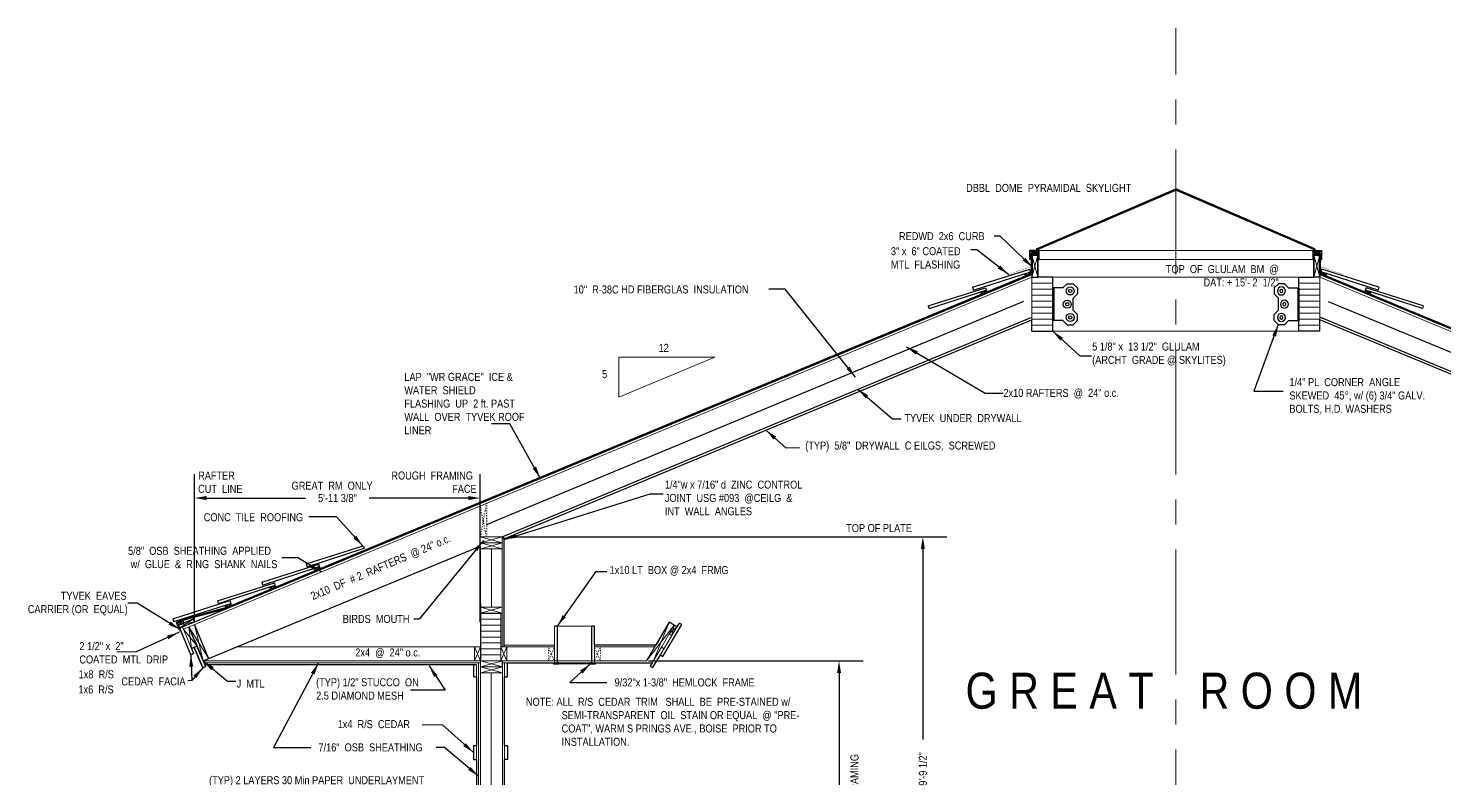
# Model space of a CAD drawing. Extents: x 1662 to 3024, y -14186 to -10515.
# Drawn here: x 1935.7 to 2289.6, y -13960.5 to -13772.8 of the extents above; entities that cross this region are included whole.
import ezdxf

# ---------------------------------------------------------------- set-up
doc = ezdxf.new("R2010")
doc.units = 0
doc.header["$LTSCALE"] = 50
doc.header["$MEASUREMENT"] = 0
doc.linetypes.add('CENTER', pattern=[2, 1.25, -0.25, 0.25, -0.25])
doc.linetypes.add('DOT2', pattern=[0.125, 0, -0.125])
doc.layers.get('0').update_dxf_attribs({"linetype": 'CONTINUOUS'})
for name, color, linetype in [('ALTERNATE_TRUSS', 6, 'CONTINUOUS'), ('CONCRETE', 7, 'CONTINUOUS'), ('DECK_FRAMING', 4, 'CONTINUOUS'), ('DRYWALL', 7, 'CONTINUOUS'), ('FINFRAMING', 4, 'CONTINUOUS'), ('FLOOR_FRAMING', 3, 'CONTINUOUS'), ('INSULATION', 30, 'CONTINUOUS'), ('INT TRIM', 43, 'CONTINUOUS'), ('LOWER_TRUSS_DESIGN', 7, 'CONTINUOUS'), ('METAL_ROOFING', 7, 'CONTINUOUS'), ('PAINTER DIM', 3, 'CONTINUOUS'), ('ROOF_FRAMING', 7, 'CONTINUOUS'), ('ROOFING', 7, 'CONTINUOUS'), ('SKYLITE', 4, 'CONTINUOUS'), ('TEXT', 250, 'CONTINUOUS'), ('WALL_FRAMING', 2, 'CONTINUOUS')]:
    doc.layers.add(name, color=color, linetype=linetype)
doc.layers.get('0').off()
doc.styles.add('ARCHENT', font='technical.ttf', dxfattribs={"height": 2})
doc.linetypes.add('BATTING', pattern='A,0.0001,-0.1,[134,ltypeshp.shx,S=0.1,R=0,X=-0.1,Y=0],-0.2,[134,ltypeshp.shx,S=0.1,R=180,X=0.1,Y=0],-0.1', length=0.4001)
doc.dimstyles.new('ARCHENTLTD', dxfattribs={"dimtxt": 2, "dimasz": 3, "dimexe": 6, "dimexo": 3, "dimgap": 2, "dimtad": 0, "dimdec": 3, "dimzin": 1, "dimdsep": 46, "dimlunit": 4, "dimtxsty": 'ARCHENT', "dimcen": 2, "dimadec": 0, "dimazin": 0, "dimtfac": 1, "dimtdec": 3, "dimtofl": 0, "dimtmove": 0, "dimatfit": 3, "dimfxl": 1, "dimfrac": 2, "dimtolj": 1, "dimtzin": 0, "dimarcsym": 0})

# ---------------------------------------------------------------- blocks, each defined once
blk = doc.blocks.new('187ORNBKTLARGE')
for p, q in [((14.47, 9.81), (15.53, 10.88)), ((15.53, 10.88), (17.03, 10.88)), ((17.03, 10.88), (18.09, 9.81)), ((11.91, 9.81), (11.91, 1.69)), ((14.47, 9.81), (11.91, 9.81)), ((12.16, 9.81), (12.16, 1.69)), ((18.09, 8.31), (17.03, 7.25)), ((17.03, 4.25), (17.03, 7.25)), ((18.09, 9.81), (18.09, 8.31)), ((18.09, 3.19), (17.03, 4.25)), ((14.47, 1.69), (11.91, 1.69)), ((14.47, 1.69), (15.53, 0.63)), ((15.53, 0.63), (17.03, 0.63)), ((17.03, 0.63), (18.09, 1.69)), ((18.09, 1.69), (18.09, 3.19))]:
    blk.add_line(p, q)
for centre, radius in [((16.28, 9.06), 1), ((16.28, 9.06), 0.406), ((15.53, 5.75), 1), ((15.53, 5.75), 0.406), ((16.28, 2.44), 1), ((16.28, 2.44), 0.406)]:
    blk.add_circle(centre, radius)
blk = doc.blocks.new('*D169')
at = {"layer": 'PAINTER DIM', "color": 0, "lineweight": -2, "ltscale": 0.25}
for p, q in [((2090.65, -13931.04), (2144.28, -13931.04)), ((2138.28, -13934.04), (2138.28, -13966.35)), ((2138.28, -14013.07), (2138.28, -13980.77)), ((2092.09, -14016.07), (2144.28, -14016.07))]:
    blk.add_line(p, q, dxfattribs=at)
at = {"layer": 'PAINTER DIM', "color": 0, "lineweight": 9, "ltscale": 0.25}
for points in [[(2137.78, -13934.04), (2138.78, -13934.04), (2138.28, -13931.04)], [(2137.78, -14013.07), (2138.78, -14013.07), (2138.28, -14016.07)]]:
    blk.add_solid(points, dxfattribs=at)
at = {"layer": 'PAINTER DIM', "color": 0, "lineweight": 9, "ltscale": 0.25, "insert": (2138.28, -13973.56), "char_height": 2, "attachment_point": 5, "rotation": 90, "style": 'ARCHENT'}
blk.add_mtext('\\A1;7\'-2 1/2"', dxfattribs=at)
blk = doc.blocks.new('*D178')
at = {"layer": 'CONCRETE', "color": 0, "lineweight": -2, "ltscale": 0.25}
for p, q in [((1977.25, -13921.43), (1977.25, -13884.3)), ((2048.65, -13921.37), (2048.65, -13884.3)), ((1980.25, -13890.3), (2005, -13890.3)), ((2045.65, -13890.3), (2020.91, -13890.3))]:
    blk.add_line(p, q, dxfattribs=at)
at = {"layer": 'CONCRETE', "color": 0, "lineweight": 9, "ltscale": 0.25}
for points in [[(1980.25, -13889.8), (1980.25, -13890.8), (1977.25, -13890.3)], [(2045.65, -13889.8), (2045.65, -13890.8), (2048.65, -13890.3)]]:
    blk.add_solid(points, dxfattribs=at)
at = {"layer": 'CONCRETE', "color": 0, "lineweight": 9, "ltscale": 0.25, "insert": (2012.95, -13890.3), "char_height": 2, "attachment_point": 5, "style": 'ARCHENT'}
blk.add_mtext('\\A1;5\'-11 3/8"', dxfattribs=at)
blk = doc.blocks.new('*D183')
at = {"layer": 'PAINTER DIM', "color": 0, "lineweight": -2, "ltscale": 0.25}
for p, q in [((2057.15, -13900.01), (2165.22, -13900.01)), ((2159.22, -13903.01), (2159.22, -13950.67)), ((2159.22, -14013.04), (2159.22, -13965.39)), ((2057.18, -14016.04), (2165.22, -14016.04))]:
    blk.add_line(p, q, dxfattribs=at)
at = {"layer": 'PAINTER DIM', "color": 0, "lineweight": 9, "ltscale": 0.25}
for points in [[(2158.72, -13903.01), (2159.72, -13903.01), (2159.22, -13900.01)], [(2158.72, -14013.04), (2159.72, -14013.04), (2159.22, -14016.04)]]:
    blk.add_solid(points, dxfattribs=at)
at = {"layer": 'PAINTER DIM', "color": 0, "lineweight": 9, "ltscale": 0.25, "insert": (2159.22, -13958.03), "char_height": 2, "attachment_point": 5, "rotation": 90, "style": 'ARCHENT'}
blk.add_mtext('\\A1;9\'-9 1/2"', dxfattribs=at)

msp = doc.modelspace()

# ---------------------------------------------------------------- linework, layer by layer
at = {"layer": 'ALTERNATE_TRUSS', "color": 7, "linetype": 'Continuous', "ltscale": 0.25}
for p, q in [((2186.4055, -13835.0854), (2187.9055, -13835.0854)), ((2258.4055, -13835.0854), (2256.9055, -13835.0854))]:
    msp.add_line(p, q, dxfattribs=at)
at = {"layer": 'CONCRETE', "color": 7, "linetype": 'Continuous', "lineweight": 30, "ltscale": 0.125}
for p, q in [((2187.9055, -13829.5854), (2186.4055, -13829.5854)), ((2187.9055, -13835.0854), (2187.9055, -13829.5854)), ((2256.9055, -13835.0854), (2256.9055, -13829.5854)), ((2256.9055, -13829.5854), (2258.4055, -13829.5854)), ((2191.6555, -13835.0854), (2187.9055, -13835.0854)), ((2191.6532, -13837.7747), (2191.6555, -13835.0854)), ((2253.1578, -13845.896), (2253.1555, -13835.0854)), ((2253.1555, -13835.0854), (2256.9055, -13835.0854)), ((2191.6555, -13848.5854), (2191.6555, -13837.7747)), ((2054.7819, -13900.4263), (2186.4055, -13845.7736)), ((2186.4055, -13848.5854), (2186.4055, -13845.7736)), ((2253.1555, -13848.5854), (2253.1555, -13845.896)), ((2390.0292, -13900.4263), (2258.4055, -13845.7736)), ((2258.4055, -13848.5854), (2258.4055, -13845.7736)), ((2186.4055, -13848.5854), (2191.6555, -13848.5854)), ((2258.4055, -13848.5854), (2253.1555, -13848.5854)), ((2054.154, -13900.2279), (2054.3403, -13900.0529)), ((2054.654, -13900.6594), (2054.154, -13900.2279)), ((2054.3403, -13900.0529), (2054.7819, -13900.4263)), ((2054.5644, -13900.3286), (2054.5644, -13900.3286)), ((2054.647, -13927.5443), (2054.647, -13900.6534)), ((1976.3264, -13929.4822), (1973.6743, -13923.0744)), ((2067.897, -13922.2947), (2067.147, -13922.2947)), ((2067.897, -13931.5443), (2067.897, -13922.2947)), ((2077.147, -13922.2947), (2076.397, -13922.2947)), ((2076.397, -13922.2947), (2076.397, -13931.5443)), ((2077.147, -13927.0447), (2077.147, -13922.2947)), ((2095.8283, -13921.3349), (2092.4867, -13927.0447)), ((2094.2766, -13929.915), (2098.9663, -13921.9422)), ((2097.7803, -13922.4792), (2095.8283, -13921.3349)), ((2098.3198, -13921.562), (2097.7803, -13922.4792)), ((2098.9663, -13921.9422), (2098.3198, -13921.562)), ((1977.1869, -13927.636), (1976.4911, -13927.9249)), ((1979.3079, -13932.7124), (1977.1869, -13927.636)), ((2092.4867, -13927.0447), (2077.147, -13927.0447)), ((1977.022, -13929.1916), (1976.3301, -13929.4807)), ((1976.4911, -13927.9249), (1977.022, -13929.1916)), ((2091.7617, -13932.7113), (2093.6301, -13929.5348)), ((2093.6301, -13929.5348), (2094.2766, -13929.915)), ((1979.9893, -13932.4277), (1979.3079, -13932.7124)), ((2047.723, -13932.0443), (1979.8299, -13932.0443)), ((1979.8591, -13932.1146), (1979.9893, -13932.4277)), ((2047.0141, -13935.0441), (2047.0132, -13932.0443)), ((2055.4107, -13935.0439), (2055.4098, -13931.5441)), ((2055.4098, -13931.5441), (2066.8969, -13931.5443)), ((2066.8969, -13931.5443), (2066.8969, -13931.7874)), ((2066.8969, -13931.7874), (2068.1469, -13931.7874)), ((2068.1469, -13931.5443), (2067.897, -13931.5443)), ((2068.1469, -13931.7874), (2068.1469, -13931.5443)), ((2076.397, -13931.5443), (2076.1471, -13931.5374)), ((2076.1471, -13931.5374), (2076.1471, -13931.7874)), ((2076.1471, -13931.7874), (2077.3971, -13931.7874)), ((2077.3971, -13931.7874), (2077.3971, -13931.5443)), ((2077.3971, -13931.5443), (2091.5913, -13931.5443)), ((2091.5913, -13931.5443), (2091.1269, -13932.3379)), ((2091.1269, -13932.3379), (2091.7617, -13932.7113)), ((2047.0141, -13935.0441), (2047.723, -13935.0439)), ((2047.7238, -13935.0439), (2047.723, -13952.1857)), ((2054.7019, -13935.0441), (2055.4107, -13935.0439)), ((2047.723, -13955.6857), (2047.723, -14016.1363))]:
    msp.add_line(p, q, dxfattribs=at)
at = {"layer": 'CONCRETE', "color": 7, "linetype": 'Continuous', "lineweight": 9, "ltscale": 0.125}
for p, q in [((2191.9055, -13837.7747), (2191.6555, -13837.7747)), ((2191.9055, -13845.896), (2191.9055, -13837.7747)), ((2252.9055, -13845.896), (2252.9055, -13837.7747)), ((2252.9055, -13837.7747), (2253.1555, -13837.7747)), ((2191.6555, -13845.896), (2191.9055, -13845.896)), ((2253.1555, -13845.896), (2252.9055, -13845.896))]:
    msp.add_line(p, q, dxfattribs=at)
at = {"layer": 'CONCRETE', "color": 3, "lineweight": 9, "ltscale": 0.25}
for p, q in [((2083.2281, -13855.0803), (2083.2281, -13865.0803)), ((2083.2281, -13855.0803), (2107.2281, -13855.0803)), ((2107.2281, -13855.0803), (2083.2281, -13865.0803))]:
    msp.add_line(p, q, dxfattribs=at)
at = {"layer": 'CONCRETE', "color": 7, "linetype": 'Continuous', "lineweight": 20, "ltscale": 0.125}
msp.add_line((2047.723, -13952.1857), (2047.723, -13955.6857), dxfattribs=at)
at = {"layer": 'DECK_FRAMING', "color": 7, "linetype": 'Continuous', "lineweight": 20, "ltscale": 0.5}
for p, q in [((2067.147, -13922.2947), (2067.147, -13931.5443)), ((2067.897, -13922.2947), (2067.897, -13931.5443)), ((2076.397, -13922.2947), (2076.397, -13931.5443)), ((2077.147, -13922.2947), (2077.147, -13931.5443)), ((2095.8283, -13921.3349), (2097.1229, -13922.0925)), ((2095.8553, -13924.2474), (2096.5128, -13924.6341)), ((2097.1229, -13922.0925), (2097.7803, -13922.4792)), ((2098.3198, -13921.562), (2098.9663, -13921.9422)), ((2094.5433, -13927.9824), (2093.8972, -13927.6043)), ((2093.6301, -13929.5348), (2094.2766, -13929.915)), ((2066.8969, -13931.7874), (2066.8969, -13931.5443)), ((2068.1469, -13931.7874), (2066.8969, -13931.7874)), ((2068.1469, -13931.5443), (2067.897, -13931.5443)), ((2068.1469, -13931.5374), (2068.1469, -13931.7874)), ((2076.1471, -13931.5374), (2076.1471, -13931.7874)), ((2076.397, -13931.5443), (2076.1471, -13931.5443)), ((2076.1471, -13931.7874), (2077.3971, -13931.7874)), ((2077.3971, -13931.7874), (2077.3971, -13931.5443))]:
    msp.add_line(p, q, dxfattribs=at)
at = {"layer": 'DECK_FRAMING', "color": 7, "linetype": 'Continuous', "lineweight": 20, "ltscale": 0.125}
for p, q in [((2090.1459, -13931.0443), (2095.8283, -13921.3349)), ((2094.055, -13927.3346), (2097.1229, -13922.0925)), ((2091.1269, -13932.3379), (2094.055, -13927.3346))]:
    msp.add_line(p, q, dxfattribs=at)
at = {"layer": 'DECK_FRAMING', "color": 7, "linetype": 'Continuous', "lineweight": 9, "ltscale": 0.125}
for p, q in [((2097.1229, -13922.0925), (2090.1459, -13931.0443)), ((2091.8839, -13931.0443), (2095.8283, -13921.3349))]:
    msp.add_line(p, q, dxfattribs=at)
at = {"layer": 'DECK_FRAMING', "color": 7, "linetype": 'Continuous', "lineweight": 20, "ltscale": 0.25}
for p, q in [((2098.3198, -13921.562), (2091.7617, -13932.7113)), ((2098.9663, -13921.9422), (2094.2766, -13929.915)), ((2090.1459, -13931.0443), (2054.1459, -13931.0443)), ((2067.147, -13931.5443), (2054.1605, -13931.5443)), ((2081.7521, -13931.5443), (2077.147, -13931.5443)), ((2091.7617, -13932.7113), (2091.1268, -13932.3378))]:
    msp.add_line(p, q, dxfattribs=at)
at = {"layer": 'DECK_FRAMING', "color": 7, "linetype": 'Continuous', "lineweight": 9, "ltscale": 1.5}
for p, q in [((2053.7864, -13931.0443), (2055.2858, -13927.5443)), ((2053.7864, -13927.5443), (2055.2858, -13931.0443))]:
    msp.add_line(p, q, dxfattribs=at)
at = {"layer": 'DECK_FRAMING', "color": 7, "linetype": 'Continuous', "lineweight": 20}
for p, q in [((2067.147, -13927.5443), (2053.7864, -13927.5443)), ((2092.1942, -13927.5443), (2077.147, -13927.5443))]:
    msp.add_line(p, q, dxfattribs=at)
at = {"layer": 'DECK_FRAMING', "color": 7, "linetype": 'Continuous', "lineweight": 20, "ltscale": 1.5}
for p, q in [((2054.647, -13927.0447), (2067.147, -13927.0447)), ((2055.2858, -13927.5443), (2055.2858, -13931.0443)), ((2077.147, -13927.0447), (2082.6475, -13927.0447))]:
    msp.add_line(p, q, dxfattribs=at)
at = {"layer": 'DECK_FRAMING', "color": 7, "linetype": 'DOT2', "lineweight": 9, "ltscale": 0.05}
for p, q in [((2067.147, -13927.5443), (2065.6476, -13931.0443)), ((2067.147, -13931.0443), (2065.6476, -13927.5443)), ((2077.147, -13931.0443), (2078.6464, -13927.5443)), ((2077.147, -13927.5443), (2078.6464, -13931.0443))]:
    msp.add_line(p, q, dxfattribs=at)
at = {"layer": 'DECK_FRAMING', "color": 7, "linetype": 'DOT2', "lineweight": 15, "ltscale": 0.05}
for p, q in [((2065.6476, -13927.5443), (2065.6476, -13931.0443)), ((2078.6464, -13927.5443), (2078.6464, -13931.0443))]:
    msp.add_line(p, q, dxfattribs=at)
at = {"layer": 'DECK_FRAMING', "color": 7, "linetype": 'Continuous', "lineweight": 9, "ltscale": 0.5}
for p, q in [((2067.147, -13931.5443), (2067.897, -13931.5443)), ((2077.147, -13931.5443), (2076.397, -13931.5443))]:
    msp.add_line(p, q, dxfattribs=at)
at = {"layer": 'DRYWALL', "color": 7, "linetype": 'Continuous', "lineweight": 20, "ltscale": 0.5}
msp.add_line((2054.154, -13900.2279), (2054.654, -13900.6594), dxfattribs=at)
at = {"layer": 'DRYWALL', "color": 7, "linetype": 'Continuous', "lineweight": 20, "ltscale": 1.5}
msp.add_line((2054.647, -13927.0447), (2054.647, -13903.85), dxfattribs=at)
at = {"layer": 'FINFRAMING', "color": 7, "linetype": 'Continuous', "lineweight": 9, "ltscale": 0.5}
for p, q in [((2067.147, -13927.0447), (2067.147, -13931.5443)), ((2077.147, -13927.0447), (2077.147, -13931.5443))]:
    msp.add_line(p, q, dxfattribs=at)
at = {"layer": 'FINFRAMING', "color": 7, "linetype": 'Continuous', "lineweight": 30, "ltscale": 0.125}
for p, q in [((2054.7102, -13952.1857), (2054.7019, -13935.0441)), ((2054.6808, -14016.0684), (2054.7102, -13955.6857))]:
    msp.add_line(p, q, dxfattribs=at)
at = {"layer": 'FINFRAMING', "color": 7, "linetype": 'Continuous', "lineweight": 30, "ltscale": 0.25}
for p, q in [((2046.973, -13952.1857), (2046.973, -13955.6857)), ((2046.973, -13952.1857), (2047.723, -13952.1857)), ((2054.7102, -13952.1857), (2055.4602, -13952.1857)), ((2055.4602, -13952.1857), (2055.4602, -13955.6857)), ((2046.973, -13955.6857), (2047.723, -13955.6857)), ((2055.4602, -13955.6857), (2054.7102, -13955.6857))]:
    msp.add_line(p, q, dxfattribs=at)
at = {"layer": 'FLOOR_FRAMING', "color": 7, "linetype": 'Continuous'}
msp.add_line((2048.6614, -13919.0443), (2054.147, -13919.0443), dxfattribs=at)
at = {"layer": 'FLOOR_FRAMING', "color": 7, "linetype": 'Continuous', "lineweight": 9}
for p, q in [((2048.6614, -13920.5443), (2053.7864, -13920.5443)), ((2048.6614, -13922.0443), (2053.7864, -13922.0443)), ((2048.6614, -13923.5443), (2053.7864, -13923.5443)), ((2048.6614, -13925.0443), (2053.7864, -13925.0443)), ((2048.6614, -13926.5443), (2053.7864, -13926.5443)), ((2048.6614, -13928.0443), (2053.7864, -13928.0443)), ((2048.6614, -13929.5443), (2053.7864, -13929.5443))]:
    msp.add_line(p, q, dxfattribs=at)
at = {"layer": 'FLOOR_FRAMING', "color": 7, "linetype": 'Continuous', "lineweight": 20, "ltscale": 1.5}
for p, q in [((2048.6605, -13931.0443), (2048.6605, -13932.5443)), ((2048.6605, -13932.5443), (2048.6605, -13934.0443)), ((2048.6605, -13932.5443), (2054.1605, -13932.5443)), ((2048.6605, -13934.0443), (2054.1605, -13934.0443)), ((2048.6605, -13934.0443), (2048.6605, -14016.0443)), ((2054.1605, -13934.0465), (2054.1605, -13932.5443))]:
    msp.add_line(p, q, dxfattribs=at)
at = {"layer": 'FLOOR_FRAMING', "color": 7, "linetype": 'Continuous', "lineweight": 9, "ltscale": 1.5}
for p, q in [((2054.1605, -13931.0443), (2048.6605, -13932.5443)), ((2048.6605, -13931.0443), (2054.1605, -13932.5443)), ((2048.6605, -13932.5443), (2054.1605, -13934.0443)), ((2054.1605, -13932.5443), (2048.6605, -13934.0443))]:
    msp.add_line(p, q, dxfattribs=at)
at = {"layer": 'FLOOR_FRAMING', "color": 7, "linetype": 'Continuous', "ltscale": 1.5}
msp.add_line((2054.1605, -13932.5443), (2054.1605, -13931.0443), dxfattribs=at)
at = {"layer": 'INSULATION', "linetype": 'BATTING', "ltscale": 0.225}
for p, q in [((2184.3369, -13841.1344), (2051.4878, -13896.4373)), ((2260.4742, -13841.1344), (2466.5912, -13926.6297))]:
    msp.add_line(p, q, dxfattribs=at)
at = {"layer": 'INSULATION', "linetype": 'BATTING', "lineweight": 9, "ltscale": 0.125}
for p, q in [((2051.4134, -13917.5443), (2051.4271, -13903.0119)), ((2051.3804, -13934.0443), (2051.4099, -14013.0925))]:
    msp.add_line(p, q, dxfattribs=at)
at = {"layer": 'INT TRIM', "linetype": 'Continuous', "lineweight": 20, "ltscale": 0.5}
for p, q in [((2067.897, -13922.2947), (2067.147, -13922.2947)), ((2076.397, -13922.2947), (2077.147, -13922.2947)), ((2077.147, -13931.5443), (2076.397, -13931.5443))]:
    msp.add_line(p, q, dxfattribs=at)
at = {"layer": 'INT TRIM', "color": 8, "linetype": 'Continuous', "lineweight": 9, "ltscale": 0.5}
for p, q in [((2076.397, -13922.2947), (2067.897, -13922.2947)), ((2076.1471, -13931.5374), (2068.1469, -13931.5374)), ((2076.1471, -13931.7874), (2068.1469, -13931.7874))]:
    msp.add_line(p, q, dxfattribs=at)
at = {"layer": 'LOWER_TRUSS_DESIGN', "linetype": 'Continuous', "lineweight": 9, "ltscale": 0.5}
for p, q in [((1976.3264, -13929.4822), (1973.5448, -13922.7871)), ((1977.0184, -13929.1931), (1974.2374, -13922.4993))]:
    msp.add_line(p, q, dxfattribs=at)
at = {"layer": 'LOWER_TRUSS_DESIGN', "linetype": 'Continuous', "ltscale": 0.25}
for p, q in [((1973.5455, -13922.7884), (1974.2374, -13922.4993)), ((1977.1869, -13927.636), (1979.3079, -13932.7124)), ((1977.2054, -13925.7335), (1979.9893, -13932.4277)), ((1976.3301, -13929.4807), (1977.022, -13929.1916)), ((1979.3079, -13932.7124), (1979.9893, -13932.4277))]:
    msp.add_line(p, q, dxfattribs=at)
at = {"layer": 'METAL_ROOFING', "linetype": 'Continuous', "ltscale": 0.125}
for p, q in [((2171.6546, -13837.6), (2185.9231, -13833.0991)), ((2171.8802, -13838.3153), (2186.1177, -13833.7161)), ((2272.9308, -13838.3153), (2258.6933, -13833.7161)), ((2273.1564, -13837.6), (2258.8879, -13833.0991)), ((2160.5806, -13842.2225), (2174.8491, -13837.7215)), ((2160.8063, -13842.9377), (2175.0438, -13838.3385)), ((2171.6546, -13837.6), (2171.8802, -13838.3153)), ((2174.8491, -13837.7215), (2175.0748, -13838.4368)), ((2269.9619, -13837.7215), (2269.7363, -13838.4368)), ((2284.0048, -13842.9377), (2269.7673, -13838.3385)), ((2284.2304, -13842.2225), (2269.9619, -13837.7215)), ((2273.1564, -13837.6), (2272.9308, -13838.3153)), ((2160.5806, -13842.2225), (2160.8063, -13842.9377)), ((2284.2304, -13842.2225), (2284.0048, -13842.9377)), ((2005.1278, -13906.748), (2019.3963, -13902.247)), ((2005.3534, -13907.4632), (2019.5909, -13902.864)), ((2019.3963, -13902.247), (2019.5909, -13902.864)), ((1994.0408, -13911.3391), (2008.3093, -13906.8382)), ((1994.2664, -13912.0544), (2008.5039, -13907.4551)), ((2005.1278, -13906.748), (2005.3534, -13907.4632)), ((1982.9668, -13915.9615), (1997.2353, -13911.4606)), ((1983.1924, -13916.6768), (1997.4299, -13912.0775)), ((1994.0408, -13911.3391), (1994.2664, -13912.0544)), ((1971.8149, -13920.4942), (1986.1012, -13915.9225)), ((1972.0434, -13921.2085), (1986.3298, -13916.6368)), ((1982.9668, -13915.9615), (1983.1924, -13916.6768)), ((1986.1012, -13915.9225), (1986.3298, -13916.6368)), ((1971.8149, -13920.4942), (1972.0434, -13921.2085)), ((1974.3546, -13920.8262), (1972.9707, -13921.4012)), ((1973.2518, -13922.0777), (1972.9707, -13921.4012)), ((1973.5383, -13922.7708), (1973.2572, -13922.0943)), ((1974.6437, -13921.5182), (1974.3559, -13920.8256))]:
    msp.add_line(p, q, dxfattribs=at)
at = {"layer": 'METAL_ROOFING'}
for p, q in [((2186.1177, -13833.7161), (2185.9231, -13833.0991)), ((2258.6933, -13833.7161), (2258.8879, -13833.0991)), ((2008.5039, -13907.4551), (2008.3093, -13906.8382)), ((1997.4299, -13912.0775), (1997.2353, -13911.4606)), ((1977.229, -13921.2287), (1976.8021, -13920.1896))]:
    msp.add_line(p, q, dxfattribs=at)
at = {"layer": 'METAL_ROOFING', "linetype": 'Continuous', "lineweight": 70, "ltscale": 0.125}
for p in [(1974.3066, -13920.7107), (1973.5681, -13923.1645)]:
    msp.add_line(p, (1972.8073, -13921.3338), dxfattribs=at)
at = {"layer": 'METAL_ROOFING', "linetype": 'Continuous', "lineweight": 9, "ltscale": 0.125}
for p, q in [((1972.9707, -13921.4012), (1974.6437, -13921.5182)), ((1974.3559, -13920.8256), (1973.2572, -13922.0943))]:
    msp.add_line(p, q, dxfattribs=at)
at = {"layer": 'METAL_ROOFING', "linetype": 'Continuous', "ltscale": 0.125, "const_width": 0.0625}
for points in [[(2186.2513, -13829.4662), (2186.2513, -13832.4578)], [(2186.2513, -13829.6681), (2186.2513, -13832.4578)], [(2258.5598, -13829.4662), (2258.5598, -13832.4578)], [(2258.5598, -13829.6681), (2258.5598, -13832.4578)], [(2186.2531, -13832.4572), (2180.5948, -13834.37), (2180.6829, -13834.6031)], [(2258.558, -13832.4572), (2264.2163, -13834.37), (2264.1282, -13834.6031)]]:
    msp.add_lwpolyline(points, dxfattribs=at)
at = {"layer": 'METAL_ROOFING', "linetype": 'Continuous', "lineweight": 9, "ltscale": 0.5, "const_width": 0.0625}
for points in [[(2180.6829, -13834.6031), (2181.1484, -13834.4206)], [(2264.1282, -13834.6031), (2263.6626, -13834.4206)]]:
    msp.add_lwpolyline(points, dxfattribs=at)
at = {"layer": 'ROOF_FRAMING', "color": 1, "linetype": 'CENTER', "lineweight": 9, "ltscale": 0.5}
msp.add_line((2222.4055, -14034.3976), (2222.4055, -13772.8488), dxfattribs=at)
at = {"layer": 'ROOF_FRAMING', "linetype": 'Continuous', "lineweight": 70, "ltscale": 1.5}
for p, q in [((2186.2299, -13829.4604), (2187.9055, -13829.4604)), ((2258.5812, -13829.4604), (2256.9055, -13829.4604)), ((1985.3935, -13917.7321), (2186.4055, -13834.2733)), ((2443.7741, -13911.2464), (2258.4055, -13834.2733))]:
    msp.add_line(p, q, dxfattribs=at)
at = {"layer": 'ROOF_FRAMING', "color": 7, "linetype": 'Continuous', "ltscale": 0.25}
for p, q in [((2186.4055, -13829.5854), (2187.9055, -13829.5854)), ((2258.4055, -13829.5854), (2256.9055, -13829.5854))]:
    msp.add_line(p, q, dxfattribs=at)
at = {"layer": 'ROOF_FRAMING', "linetype": 'Continuous', "lineweight": 9, "ltscale": 1.5}
for p, q in [((2186.4055, -13829.5854), (2187.9055, -13835.0854)), ((2187.9055, -13829.5854), (2186.4055, -13835.0854)), ((2258.4055, -13829.5854), (2256.9055, -13835.0854)), ((2256.9055, -13829.5854), (2258.4055, -13835.0854))]:
    msp.add_line(p, q, dxfattribs=at)
at = {"layer": 'ROOF_FRAMING', "linetype": 'Continuous', "ltscale": 0.25}
for p, q in [((2186.4055, -13829.5854), (2186.4055, -13835.0854)), ((2187.9055, -13829.5854), (2187.9055, -13835.0854)), ((2256.9055, -13829.5854), (2256.9055, -13835.0854)), ((2258.4055, -13829.5854), (2258.4055, -13835.0854))]:
    msp.add_line(p, q, dxfattribs=at)
at = {"layer": 'ROOF_FRAMING', "lineweight": 70, "ltscale": 0.125}
for p, q in [((2186.4055, -13834.2733), (2186.4055, -13829.5854)), ((2258.4055, -13834.2733), (2258.4055, -13829.5854)), ((1974.3066, -13920.7107), (1976.7694, -13920.069)), ((1976.7694, -13920.069), (1985.3935, -13917.7321))]:
    msp.add_line(p, q, dxfattribs=at)
at = {"layer": 'ROOF_FRAMING', "linetype": 'Continuous', "ltscale": 1.5}
for p, q in [((1974.2371, -13922.4995), (2186.4055, -13834.4086)), ((2468.2775, -13921.5462), (2258.4055, -13834.4086)), ((2054.147, -13900.0138), (2186.4055, -13845.101)), ((2390.6641, -13900.0138), (2258.4055, -13845.101)), ((1987.8391, -13927.5443), (2048.6546, -13902.2942)), ((1979.4133, -13931.0426), (1987.8391, -13927.5443))]:
    msp.add_line(p, q, dxfattribs=at)
at = {"layer": 'ROOF_FRAMING', "color": 7, "linetype": 'Continuous', "lineweight": 20, "ltscale": 1.5}
for p, q in [((1974.4769, -13923.0766), (2186.4055, -13835.0854)), ((2466.648, -13921.5462), (2258.4055, -13835.0854)), ((2048.6398, -13900.0134), (2054.1484, -13900.0134)), ((2048.6619, -13901.5134), (2054.1484, -13901.5134)), ((2048.6839, -13903.0119), (2054.1704, -13903.0119)), ((2054.147, -13900.0138), (2054.147, -13927.5443))]:
    msp.add_line(p, q, dxfattribs=at)
at = {"layer": 'ROOF_FRAMING', "linetype": 'Continuous', "ltscale": 0.125}
for p, q in [((2186.1177, -13833.7161), (2184.7326, -13834.2916)), ((2185.0137, -13834.9681), (2184.7326, -13834.2916)), ((2184.7326, -13834.2916), (2186.4055, -13834.4086)), ((2186.1177, -13833.7161), (2185.019, -13834.9848)), ((2186.4055, -13834.4086), (2186.1177, -13833.7161)), ((2258.4055, -13834.4086), (2258.6933, -13833.7161)), ((2260.0785, -13834.2916), (2258.4055, -13834.4086)), ((2258.6933, -13833.7161), (2259.792, -13834.9848)), ((2258.6933, -13833.7161), (2260.0785, -13834.2916)), ((2259.7974, -13834.9681), (2260.0785, -13834.2916)), ((2175.0438, -13838.3385), (2173.6586, -13838.9141)), ((2173.6586, -13838.9141), (2175.3315, -13839.0311)), ((2173.9397, -13839.5905), (2173.6586, -13838.9141)), ((2175.0438, -13838.3385), (2173.9451, -13839.6072)), ((2175.3315, -13839.0311), (2175.0438, -13838.3385)), ((2269.4795, -13839.0311), (2269.7673, -13838.3385)), ((2271.1525, -13838.9141), (2269.4795, -13839.0311)), ((2269.7673, -13838.3385), (2270.866, -13839.6072)), ((2269.7673, -13838.3385), (2271.1525, -13838.9141)), ((2270.8714, -13839.5905), (2271.1525, -13838.9141)), ((2008.5039, -13907.4551), (2007.1188, -13908.0307)), ((2007.3998, -13908.7071), (2007.1188, -13908.0307)), ((2007.1188, -13908.0307), (2008.7917, -13908.1477)), ((2008.5039, -13907.4551), (2007.4052, -13908.7238)), ((2008.7917, -13908.1477), (2008.5039, -13907.4551)), ((1997.4299, -13912.0775), (1996.0448, -13912.6531)), ((1996.3259, -13913.3296), (1996.0448, -13912.6531)), ((1996.0448, -13912.6531), (1997.7177, -13912.7701)), ((1997.4299, -13912.0775), (1996.3313, -13913.3463)), ((1997.7177, -13912.7701), (1997.4299, -13912.0775)), ((1986.3298, -13916.6368), (1984.9446, -13917.2124)), ((1986.3298, -13916.6368), (1985.2311, -13917.9056)), ((1986.6176, -13917.3294), (1986.3298, -13916.6368)), ((1976.9509, -13920.5595), (1973.2572, -13922.0943)), ((1985.2257, -13917.8889), (1984.9446, -13917.2124)), ((1984.9446, -13917.2124), (1986.6176, -13917.3294)), ((1979.4103, -13931.0439), (1975.8633, -13922.501)), ((1980.7956, -13930.4687), (1977.2487, -13921.9258)), ((1977.8801, -13927.3482), (1976.4911, -13927.9249))]:
    msp.add_line(p, q, dxfattribs=at)
at = {"layer": 'ROOF_FRAMING', "linetype": 'Continuous', "lineweight": 20, "ltscale": 0.5}
for p, q in [((2191.6555, -13835.0854), (2186.4055, -13835.0854)), ((2191.6555, -13835.0854), (2191.6555, -13848.5854)), ((2253.1555, -13835.0854), (2258.4055, -13835.0854)), ((2253.1555, -13835.0854), (2253.1555, -13848.5854)), ((2054.1605, -13934.0443), (2054.1817, -14016.0443))]:
    msp.add_line(p, q, dxfattribs=at)
at = {"layer": 'ROOF_FRAMING', "linetype": 'Continuous', "lineweight": 20, "ltscale": 1.5}
for p, q in [((2186.4055, -13835.0854), (2186.4055, -13848.5854)), ((2258.4055, -13835.0854), (2258.4055, -13848.5854))]:
    msp.add_line(p, q, dxfattribs=at)
at = {"layer": 'ROOF_FRAMING', "linetype": 'Continuous', "lineweight": 9, "ltscale": 0.5}
for p, q in [((2191.6555, -13835.0854), (2222.4055, -13835.0854)), ((2253.1555, -13835.0854), (2222.4055, -13835.0854)), ((2047.1608, -13927.5137), (2048.6605, -13931.0443)), ((2047.1608, -13931.0443), (2048.6605, -13927.5443))]:
    msp.add_line(p, q, dxfattribs=at)
at = {"layer": 'ROOF_FRAMING', "linetype": 'Continuous', "lineweight": 9, "ltscale": 0.25}
for p, q in [((2186.4055, -13836.5722), (2191.6555, -13836.5722)), ((2186.4055, -13838.0722), (2191.6555, -13838.0722)), ((2258.4055, -13836.5722), (2253.1555, -13836.5722)), ((2258.4055, -13838.0722), (2253.1555, -13838.0722)), ((2186.4055, -13839.5722), (2191.6555, -13839.5722)), ((2186.4055, -13841.0722), (2191.6555, -13841.0722)), ((2186.4055, -13842.5722), (2191.6555, -13842.5722)), ((2258.4055, -13839.5722), (2253.1555, -13839.5722)), ((2258.4055, -13841.0722), (2253.1555, -13841.0722)), ((2258.4055, -13842.5722), (2253.1555, -13842.5722)), ((2186.4055, -13844.0722), (2191.6555, -13844.0722)), ((2186.4055, -13845.5722), (2191.6555, -13845.5722)), ((2258.4055, -13844.0722), (2253.1555, -13844.0722)), ((2258.4055, -13845.5722), (2253.1555, -13845.5722)), ((2186.4055, -13847.0722), (2191.6555, -13847.0722)), ((2186.4055, -13848.5722), (2191.6555, -13848.5722)), ((2258.4055, -13847.0722), (2253.1555, -13847.0722)), ((2258.4055, -13848.5722), (2253.1555, -13848.5722))]:
    msp.add_line(p, q, dxfattribs=at)
at = {"layer": 'ROOF_FRAMING', "color": 5, "linetype": 'Continuous', "ltscale": 0.125}
for p, q in [((2191.6555, -13837.7747), (2191.6555, -13845.896)), ((2253.1555, -13837.7747), (2253.1555, -13845.896))]:
    msp.add_line(p, q, dxfattribs=at)
at = {"layer": 'ROOF_FRAMING', "linetype": 'Continuous', "lineweight": 9, "ltscale": 0.125}
for p, q in [((2191.6555, -13848.5854), (2222.4055, -13848.5854)), ((2253.1555, -13848.5854), (2222.4055, -13848.5854)), ((2048.6398, -13900.0134), (2054.1484, -13901.5134)), ((2048.6617, -13901.5119), (2054.1704, -13903.0119)), ((2048.6619, -13901.5134), (2054.1484, -13900.0134)), ((2048.6839, -13903.0119), (2054.1704, -13901.5119)), ((1976.9509, -13920.5595), (1973.5437, -13922.7875)), ((1973.2572, -13922.0943), (1977.229, -13921.2287)), ((1977.8801, -13927.3482), (1974.478, -13923.0762)), ((1980.7956, -13930.4687), (1975.8633, -13922.501)), ((1975.8633, -13922.501), (1976.4911, -13927.9249)), ((1977.2487, -13921.9258), (1979.4103, -13931.0439))]:
    msp.add_line(p, q, dxfattribs=at)
at = {"layer": 'ROOF_FRAMING', "linetype": 'DOT2', "ltscale": 0.05}
for p, q in [((2048.6365, -13902.3017), (2048.6452, -13892.2771)), ((2050.1614, -13891.6568), (2048.6398, -13900.0134)), ((2050.1614, -13900.0134), (2048.6605, -13892.28)), ((2050.1614, -13891.6568), (2050.1614, -13900.0134))]:
    msp.add_line(p, q, dxfattribs=at)
at = {"layer": 'ROOF_FRAMING', "ltscale": 0.125}
msp.add_line((1976.8021, -13920.1896), (1985.2311, -13917.9056), dxfattribs=at)
at = {"layer": 'ROOF_FRAMING', "linetype": 'Continuous', "lineweight": 9}
for p, q in [((2054.1469, -13919.0443), (2048.6614, -13917.5443)), ((2048.6614, -13919.0443), (2054.1469, -13917.5443))]:
    msp.add_line(p, q, dxfattribs=at)
at = {"layer": 'ROOF_FRAMING', "color": 7, "linetype": 'Continuous', "lineweight": 20, "ltscale": 0.5}
for p, q in [((2054.147, -13917.5443), (2048.6614, -13917.5443)), ((2048.6605, -13927.5443), (1987.8391, -13927.5443)), ((2047.1608, -13927.5137), (2047.1608, -13931.0443))]:
    msp.add_line(p, q, dxfattribs=at)
at = {"layer": 'ROOF_FRAMING', "color": 7, "linetype": 'Continuous', "lineweight": 9, "ltscale": 0.5}
for p, q in [((2097.7803, -13922.4792), (2095.8553, -13924.2474)), ((2097.1229, -13922.0925), (2096.5128, -13924.6341))]:
    msp.add_line(p, q, dxfattribs=at)
at = {"layer": 'ROOF_FRAMING', "color": 7, "linetype": 'Continuous', "lineweight": 20}
for p, q in [((2048.6605, -13931.0443), (1979.414, -13931.0443)), ((2054.147, -13931.0443), (2048.6614, -13931.0443)), ((2048.6605, -13931.5443), (1979.622, -13931.5443))]:
    msp.add_line(p, q, dxfattribs=at)
at = {"layer": 'ROOFING', "linetype": 'Continuous', "ltscale": 0.125, "const_width": 0.0625}
msp.add_lwpolyline([(1974.4463, -13920.4396), (1972.5958, -13921.2079), (1973.5545, -13923.5167), (1973.2656, -13923.9248), (1973.3608, -13924.0058), (1973.6409, -13923.5916)], dxfattribs=at)
at = {"layer": 'SKYLITE', "color": 7, "linetype": 'Continuous', "ltscale": 0.14}
for p, q in [((2187.6303, -13827.9511), (2222.4055, -13813.0127)), ((2187.8803, -13828.1363), (2222.4055, -13813.2914)), ((2257.1807, -13827.9511), (2222.4055, -13813.0127)), ((2256.9307, -13828.1363), (2222.4055, -13813.2914)), ((2187.5053, -13828.3666), (2185.9055, -13828.3666)), ((2187.6303, -13828.6258), (2186.4055, -13828.6258)), ((2257.1807, -13828.6258), (2258.4055, -13828.6258)), ((2257.3057, -13828.3666), (2258.9055, -13828.3666)), ((2186.1555, -13830.6166), (2185.9055, -13830.6166)), ((2187.8803, -13828.8758), (2186.4055, -13828.8758)), ((2256.9307, -13828.8758), (2258.4055, -13828.8758)), ((2258.6555, -13830.6166), (2258.9055, -13830.6166))]:
    msp.add_line(p, q, dxfattribs=at)
at = {"layer": 'SKYLITE', "color": 7, "linetype": 'Continuous', "ltscale": 0.25}
for p, q in [((2187.5053, -13828.3666), (2185.9055, -13828.3666)), ((2187.5053, -13828.4916), (2186.0305, -13828.4916)), ((2187.5053, -13828.3666), (2187.5053, -13828.4916)), ((2187.6303, -13827.9511), (2187.6303, -13828.6258)), ((2187.8803, -13828.1363), (2187.8803, -13828.8758)), ((2188.0305, -13828.3666), (2188.0305, -13829.1163)), ((2188.1555, -13828.3666), (2188.0305, -13828.3666)), ((2188.1555, -13828.3666), (2188.1555, -13830.6166)), ((2256.6555, -13828.3666), (2256.7805, -13828.3666)), ((2256.6555, -13828.3666), (2256.6555, -13830.6166)), ((2256.7805, -13828.3666), (2256.7805, -13829.1163)), ((2256.9307, -13828.1363), (2256.9307, -13828.8758)), ((2257.1807, -13827.9511), (2257.1807, -13828.6258)), ((2257.3057, -13828.3666), (2257.3057, -13828.4916)), ((2257.3057, -13828.3666), (2258.9055, -13828.3666)), ((2257.3057, -13828.4916), (2258.7805, -13828.4916)), ((2185.9055, -13830.6166), (2186.1555, -13830.6166)), ((2188.0305, -13829.1163), (2186.0305, -13829.2496)), ((2188.0305, -13829.2416), (2186.1555, -13829.3666)), ((2188.0305, -13829.2416), (2188.0305, -13830.6166)), ((2188.0305, -13830.6166), (2188.1596, -13830.6166)), ((2256.7805, -13830.6166), (2256.6514, -13830.6166)), ((2256.7805, -13829.1163), (2258.7805, -13829.2496)), ((2256.7805, -13829.2416), (2258.6555, -13829.3666)), ((2256.7805, -13829.2416), (2256.7805, -13830.6166)), ((2258.9055, -13830.6166), (2258.6555, -13830.6166))]:
    msp.add_line(p, q, dxfattribs=at)
at = {"layer": 'SKYLITE', "color": 7, "linetype": 'Continuous'}
for p, q in [((2185.9055, -13830.6166), (2185.9055, -13828.3666)), ((2186.0305, -13830.6166), (2186.0305, -13828.4916)), ((2186.4055, -13828.8758), (2186.4055, -13828.6258)), ((2258.4055, -13828.8758), (2258.4055, -13828.6258)), ((2258.7805, -13830.6166), (2258.7805, -13828.4916)), ((2258.9055, -13830.6166), (2258.9055, -13828.3666)), ((2186.1555, -13830.6166), (2186.1555, -13829.3666)), ((2258.6555, -13830.6166), (2258.6555, -13829.3666))]:
    msp.add_line(p, q, dxfattribs=at)
at = {"layer": 'SKYLITE', "color": 7, "linetype": 'Continuous', "lineweight": 9, "ltscale": 0.14}
for p, q in [((2222.4055, -13828.3666), (2188.1555, -13828.3666)), ((2222.4055, -13828.3666), (2256.6555, -13828.3666)), ((2222.4055, -13830.6166), (2188.1555, -13830.6166)), ((2222.4055, -13830.6166), (2256.6555, -13830.6166))]:
    msp.add_line(p, q, dxfattribs=at)
at = {"layer": 'TEXT', "linetype": 'Continuous', "lineweight": -3, "ltscale": 0.125}
msp.add_line((2051.4878, -13896.4373), (2050.1077, -13897.0597), dxfattribs=at)
at = {"layer": 'TEXT', "color": 7, "linetype": 'Continuous', "lineweight": -3, "ltscale": 0.125}
msp.add_line((2048.6399, -13902.3003), (2048.6614, -13931.0443), dxfattribs=at)
at = {"layer": 'TEXT', "color": 7, "linetype": 'Continuous', "lineweight": 20, "ltscale": 0.125}
msp.add_line((2054.7019, -13935.0441), (2054.7021, -13931.5441), dxfattribs=at)
at = {"layer": 'WALL_FRAMING', "color": 7, "linetype": 'Continuous', "lineweight": 20, "ltscale": 0.125}
for p, q in [((2053.7864, -13919.0443), (2053.7864, -13931.0443)), ((2054.7102, -13952.1857), (2054.7102, -13955.6857))]:
    msp.add_line(p, q, dxfattribs=at)
at = {"layer": 'WALL_FRAMING', "color": 7, "linetype": 'Continuous', "lineweight": 20, "ltscale": 0.14}
msp.add_line((2047.723, -13932.0443), (2047.723, -14016.8184), dxfattribs=at)
at = {"layer": 'WALL_FRAMING', "color": 7, "linetype": 'Continuous', "lineweight": 9, "ltscale": 0.14}
msp.add_line((2048.223, -13931.5443), (2048.223, -14016.8184), dxfattribs=at)

# ---------------------------------------------------------------- block references
at = {"layer": 'ROOF_FRAMING', "color": 7, "linetype": 'Continuous', "lineweight": 9, "ltscale": 0.125}
msp.add_blockref('187ORNBKTLARGE', (2179.7464, -13847.5895), dxfattribs=at)
at = {"layer": 'ROOF_FRAMING', "color": 7, "linetype": 'Continuous', "lineweight": 9, "ltscale": 0.125, "xscale": -1}
msp.add_blockref('187ORNBKTLARGE', (2265.0646, -13847.5895), dxfattribs=at)

# ---------------------------------------------------------------- texts
at = {"layer": 'FINFRAMING', "color": 7, "linetype": 'Continuous', "lineweight": 9, "ltscale": 0.25, "insert": (2060.046, -13940.2482), "char_height": 2, "width": 104.5625, "attachment_point": 1, "style": 'ARCHENT'}
msp.add_mtext('NOTE: ALL  R/S  CEDAR  TRIM   SHALL  BE  PRE-STAINED w/\\P              SEMI-TRANSPARENT  OIL  STAIN OR EQUAL  @ "PRE-\\P              COAT", WARM S PRINGS AVE., BOISE  PRIOR TO \\P              INSTALLATION.', dxfattribs=at)
at = {"layer": 'TEXT', "color": 7, "linetype": 'Continuous', "lineweight": 9, "ltscale": 0.125, "char_height": 2, "attachment_point": 1, "style": 'ARCHENT'}
for s, insert in [('3" x  6" COATED  \\PMTL  FLASHING', (2151.2337, -13827.5814)), ('10"  R-38C HD FIBERGLAS  INSULATION', (2071.9563, -13837.1434)), ('5 1/8" x  13 1/2"  GLULAM  \\P(ARCHT  GRADE @ SKYLITES)', (2201.5167, -13851.4234)), ('1/4" PL  CORNER  ANGLE\\PSKEWED  45°, w/ (6) 3/4" GALV. \\PBOLTS, H.D. WASHERS', (2250.7938, -13860.324)), ('\\PTYVEK  UNDER  DRYWALL', (2154.6196, -13865.9692)), ('(TYP)  5/8"  DRYWALL  C EILGS,  SCREWED', (2129.8369, -13876.1693)), ('CONC  TILE  ROOFING', (1979.5551, -13894.0933)), ('5/8"  OSB  SHEATHING  APPLIED\\P w/  GLUE  &  RING  SHANK  NAILS', (1960.654, -13902.493)), ('\\pi-17.854;TYVEK  EAVES\\P\\pi-26.08;CARRIER (OR  EQUAL)', (1961.6908, -13913.7451)), ('\\pi-17.34;BIRDS  MOUTH', (2031.6147, -13919.5308)), ('2 1/2" x  2" \\PCOATED  MTL  DRIP', (1948.4885, -13926.3269)), ('1x8  R/S', (1948.3086, -13933.3793)), ('1x6  R/S', (1948.2569, -13937.1646)), ('CEDAR  FACIA', (1958.9759, -13935.1449)), ('(TYP) 1/2" STUCCO  ON  \\P2.5 DIAMOND MESH', (2007.6263, -13935.3639)), ('9/32"x 1-3/8"  HEMLOCK  FRAME', (2082.2011, -13935.3988)), ('1x4  R/S  CEDAR', (2013.0089, -13945.8364)), ('7/16"  OSB  SHEATHING', (2008.2086, -13951.6455)), ('\\pi-59.509;(TYP) 2 LAYERS 30 Min PAPER  UNDERLAYMENT\\P\\pi-33.154;OVER  TYVEK  HOUSEWRAP', (2040.4023, -13959.8506))]:
    msp.add_mtext(s, dxfattribs=dict(at, insert=insert))
at = {"layer": 'TEXT', "color": 3, "linetype": 'Continuous', "lineweight": 9, "ltscale": 0.125, "char_height": 2, "style": 'ARCHENT'}
for s, insert, attachment_point in [('TOP  OF  GLULAM  BM  @ \\PDAT: + 15\'- 2  1/2" ', (2248.1089, -13832.0513), 3), ('RAFTER\\PCUT  LINE', (1978.1522, -13883.6737), 1), ('\\pi-21.498;ROUGH  FRAMING\\P\\pi-6.3185;FACE', (2047.9432, -13883.6737), 1), ('GREAT  RM  ONLY', (2001.511, -13886.2102), 1), ('TOP OF PLATE', (2140.0577, -13896.8111), 1)]:
    msp.add_mtext(s, dxfattribs=dict(at, insert=insert, attachment_point=attachment_point))
at = {"layer": 'TEXT', "color": 7, "linetype": 'Continuous', "lineweight": 9, "ltscale": 0.125, "char_height": 2, "attachment_point": 1, "style": 'ARCHENT'}
for s, insert, width in [('12', (2093.1924, -13851.7521), 4.165061), ('LAP  "WR GRACE"  ICE &\\PWATER  SHIELD\\PFLASHING  UP  2 ft. PAST   WALL  OVER  TYVEK ROOF LINER', (2029.6695, -13859.0144), 30.4375), ('5', (2079.0631, -13858.3143), 4.165061), ('2x10 RAFTERS  @  24" o.c.', (2179.3306, -13863.0077), 35.875), ('1x10 LT  BOX @ 2x4  FRMG', (2080.9589, -13907.3062), 51.5625), ('2x4  @  24" o.c.', (2017.4127, -13927.9071), 24), ('J  MTL', (1987.7691, -13935.6835), 9.5)]:
    msp.add_mtext(s, dxfattribs=dict(at, insert=insert, width=width))
at = {"layer": 'TEXT', "color": 7, "linetype": 'Continuous', "lineweight": 9, "ltscale": 0.5, "insert": (2094.7618, -13885.9445), "char_height": 2, "width": 57, "attachment_point": 1, "style": 'ARCHENT'}
msp.add_mtext('1/4"w x 7/16" d  ZINC  CONTROL\\PJOINT  USG #093  @CEILG  &\\PINT  WALL  ANGLES', dxfattribs=at)
at = {"layer": 'TEXT', "color": 7, "linetype": 'Continuous', "lineweight": 9, "ltscale": 0.125, "insert": (2006.0244, -13913.9943), "char_height": 2, "attachment_point": 1, "rotation": 23, "style": 'ARCHENT'}
msp.add_mtext('2x10  DF  # 2  RAFTERS  @ 24" o.c.', dxfattribs=at)
at = {"layer": 'TEXT', "color": 3, "linetype": 'Continuous', "lineweight": 9, "ltscale": 0.125, "insert": (2141.1277, -13985.7398), "char_height": 2, "attachment_point": 1, "rotation": 90, "style": 'ARCHENT'}
msp.add_mtext('BOTTOM  ROUGH  FRAMING', dxfattribs=at)
at = {"layer": 'WALL_FRAMING', "color": 7, "linetype": 'Continuous', "lineweight": 9, "ltscale": 0.125, "attachment_point": 1, "style": 'ARCHENT'}
for s, insert, char_height in [('DBBL  DOME  PYRAMIDAL  SKYLIGHT', (2170.0335, -13811.7581), 2), ('REDWD  2x6  CURB', (2153.2591, -13823.8209), 2), ('G R E A T    R O O M', (2169.8816, -13933.9679), 9)]:
    msp.add_mtext(s, dxfattribs=dict(at, insert=insert, char_height=char_height))

# ---------------------------------------------------------------- dimensions: what is measured, and where the dimension line sits
at = {"layer": 'CONCRETE', "color": 3, "lineweight": 9, "ltscale": 0.25}
dim = msp.add_linear_dim(base=(2048.6546, -13890.3001), p1=(1977.2487, -13921.9258), p2=(2048.6546, -13921.8724), dimstyle='ARCHENTLTD', override={"dimexo": 0.5}, dxfattribs=at)
dim.commit()
dim.dimension.update_dxf_attribs({"geometry": '*D178', "text_midpoint": (2012.9516, -13890.3001)})
at = {"layer": 'PAINTER DIM', "color": 3, "lineweight": 9, "ltscale": 0.25}
dim = msp.add_linear_dim(base=(2159.2238, -14016.0443), p1=(2054.147, -13900.0138), p2=(2054.1817, -14016.0443), angle=90, text='9\'-9 1/2"', dimstyle='ARCHENTLTD', dxfattribs=at)
dim.commit()
dim.dimension.update_dxf_attribs({"geometry": '*D183', "text_midpoint": (2159.2238, -13958.029)})
dim = msp.add_linear_dim(base=(2138.2788, -14016.0684), p1=(2090.1459, -13931.0443), p2=(2091.5913, -14016.0684), angle=90, text='7\'-2 1/2"', dimstyle='ARCHENTLTD', override={"dimexo": 0.5}, dxfattribs=at)
dim.commit()
dim.dimension.update_dxf_attribs({"geometry": '*D169', "text_midpoint": (2138.2788, -13973.5564)})

# ---------------------------------------------------------------- leaders
at = {"layer": 'ROOF_FRAMING', "linetype": 'Continuous', "lineweight": 9, "ltscale": 0.125}
msp.add_leader([(1973.5681, -13923.1645), (1962.9432, -13916.5739), (1960.5825, -13916.5739)], dimstyle='ARCHENTLTD', override={"dimgap": 2, "dimtad": 0}, dxfattribs=at)
at = {"layer": 'TEXT', "color": 7, "linetype": 'Continuous', "lineweight": 9, "ltscale": 0.125}
for points in [[(2142.3954, -13860.1065), (2124.8365, -13838.0428), (2120.7213, -13838.0428)], [(2191.6555, -13848.5854), (2198.4676, -13854.7114), (2201.3691, -13854.7114)], [(2248.0223, -13846.9482), (2241.8945, -13863.5874), (2249.2489, -13863.5874)], [(2155.1129, -13852.4898), (2174.7499, -13864.0421), (2179.2645, -13864.0421)], [(2142.9369, -13863.0454), (2151.666, -13870.5034), (2153.7957, -13870.5034)], [(2063.6142, -13885.3034), (2056.0575, -13871.7078), (2051.418, -13871.7078)], [(2119.9939, -13873.3022), (2124.9399, -13877.7096), (2128.4251, -13877.7008)], [(2019.3089, -13902.2746), (2012.7417, -13894.9719), (2005.8235, -13894.9719)], [(2049.4087, -13900.9369), (2033.3664, -13920.5991), (2032.0728, -13920.6139)], [(2008.8992, -13908.7847), (2003.0893, -13905.271), (1999.099, -13905.271)], [(2067.897, -13922.2947), (2077.5653, -13908.67), (2080.2626, -13908.67)], [(1973.2656, -13923.9248), (1962.6279, -13928.7653), (1957.8769, -13928.8362)], [(1976.3301, -13929.4807), (1976.5597, -13935.9122), (1975.5877, -13936.0005)], [(1979.414, -13931.0443), (1985.5024, -13936.088), (1987.5667, -13936.088)], [(1979.3079, -13932.7124), (1976.5597, -13935.9122), (1975.5877, -13936.0005)], [(2008.1973, -13931.5356), (1997.0019, -13952.6947), (2006.3079, -13952.6739)], [(2035.8652, -13932.2742), (2039.8292, -13938.3705), (2031.2171, -13938.3705)], [(2076.1273, -13931.784), (2070.9944, -13936.448), (2080.3005, -13936.4272)], [(2046.9559, -13953.9357), (2039.1654, -13947.0409), (2034.1228, -13947.1044)], [(2048.2138, -13959.8515), (2039.6666, -13952.6392), (2037.6223, -13952.6392)]]:
    msp.add_leader(points, dimstyle='ARCHENTLTD', override={"dimgap": 2, "dimtad": 0}, dxfattribs=at)
at = {"layer": 'TEXT', "color": 7, "linetype": 'Continuous', "lineweight": 9, "ltscale": 0.5}
msp.add_leader([(2054.654, -13900.6594), (2091.0702, -13889.2756), (2094.3086, -13889.2756)], dimstyle='ARCHENTLTD', override={"dimgap": 2, "dimtad": 0}, dxfattribs=at)
at = {"layer": 'WALL_FRAMING', "color": 7, "linetype": 'Continuous', "lineweight": 9, "ltscale": 0.125}
for points in [[(2186.664, -13832.648), (2178.5428, -13824.8472), (2177.0135, -13824.8472)], [(2180.5948, -13834.37), (2172.7321, -13828.2216), (2171.2027, -13828.2216)]]:
    msp.add_leader(points, dimstyle='ARCHENTLTD', override={"dimgap": 2, "dimtad": 0}, dxfattribs=at)

doc.saveas('drawing.dxf')
